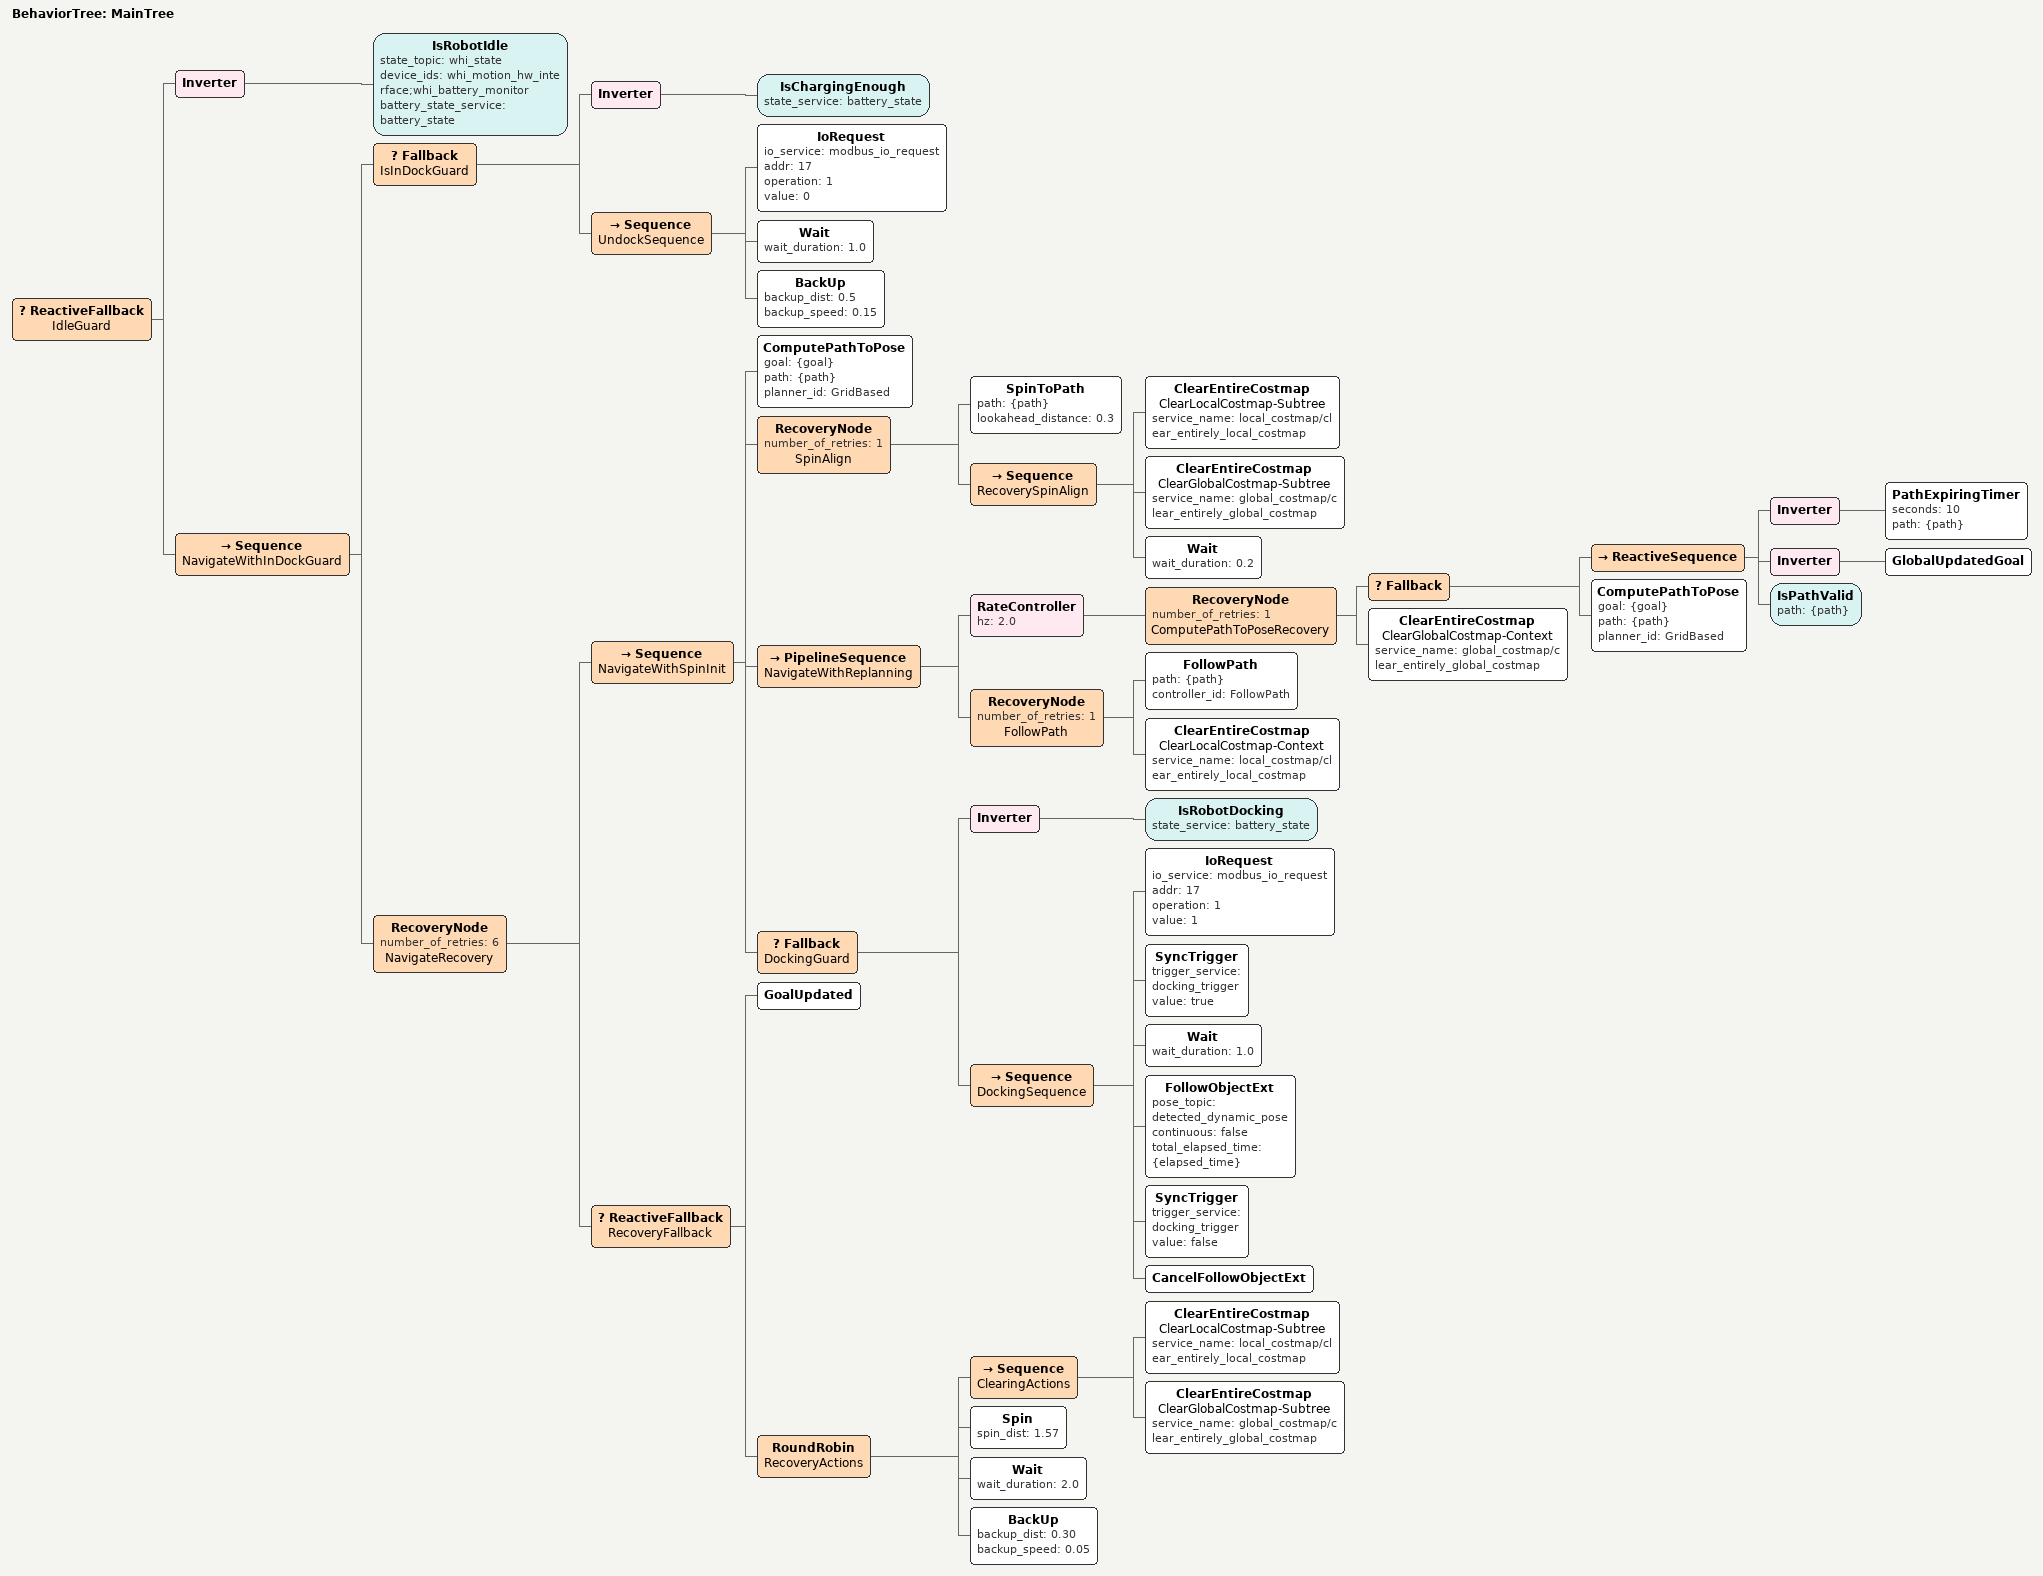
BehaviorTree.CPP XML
<root BTCPP_format="4" main_tree_to_execute="MainTree">
  <BehaviorTree ID="MainTree">
    <ReactiveFallback name="IdleGuard">

      <Inverter>
        <!-- use ';' to separate the multiple devices -->
        <IsRobotIdle state_topic="whi_state" device_ids="whi_motion_hw_interface;whi_battery_monitor" battery_state_service="battery_state"/>
      </Inverter>

      <Sequence name="NavigateWithInDockGuard ">

        <Fallback  name="IsInDockGuard">
          <Inverter>
            <IsChargingEnough state_service="battery_state"/>
          </Inverter>

          <Sequence name="UndockSequence">
            <IoRequest io_service="modbus_io_request" addr="17" operation="1" value="0"/>
            <Wait wait_duration="1.0"/>
            <BackUp backup_dist="0.5" backup_speed="0.15"/>
          </Sequence>
        </Fallback>

        <RecoveryNode number_of_retries="6" name="NavigateRecovery">
          <Sequence name="NavigateWithSpinInit">
            <!-- Step 1: Compute a path once -->
            <ComputePathToPose goal="{goal}" path="{path}" planner_id="GridBased"/>

            <!-- Step 2: Align with that path (atomic with RecoveryNode) -->
            <RecoveryNode number_of_retries="1" name="SpinAlign">
              <SpinToPath path="{path}" lookahead_distance="0.3"/>
              <Sequence name="RecoverySpinAlign">
                <ClearEntireCostmap name="ClearLocalCostmap-Subtree" service_name="local_costmap/clear_entirely_local_costmap"/>
                <ClearEntireCostmap name="ClearGlobalCostmap-Subtree" service_name="global_costmap/clear_entirely_global_costmap"/>
                <Wait wait_duration="0.2"/>
              </Sequence>
            </RecoveryNode>

            <!-- Step 3: consistant replanning and if path becomes invalid -->
            <PipelineSequence name="NavigateWithReplanning">
              <RateController hz="2.0">
                <RecoveryNode number_of_retries="1" name="ComputePathToPoseRecovery">
                  <Fallback>
                    <ReactiveSequence>
                      <Inverter>
                        <PathExpiringTimer seconds="10" path="{path}"/>
                      </Inverter>
                      <Inverter>
                        <GlobalUpdatedGoal/>
                      </Inverter>
                      <IsPathValid path="{path}"/>
                    </ReactiveSequence>

                    <ComputePathToPose goal="{goal}" path="{path}" planner_id="GridBased"/>
                  </Fallback>
                  <ClearEntireCostmap name="ClearGlobalCostmap-Context" service_name="global_costmap/clear_entirely_global_costmap"/>
                </RecoveryNode>
              </RateController>

              <RecoveryNode number_of_retries="1" name="FollowPath">
                <FollowPath path="{path}" controller_id="FollowPath"/>
                <ClearEntireCostmap name="ClearLocalCostmap-Context" service_name="local_costmap/clear_entirely_local_costmap"/>
              </RecoveryNode>
            </PipelineSequence>

            <!-- docking -->
            <Fallback  name="DockingGuard">
              <Inverter>
                <IsRobotDocking state_service="battery_state"/>
              </Inverter>

              <Sequence name="DockingSequence">
                <IoRequest io_service="modbus_io_request" addr="17" operation="1" value="1"/>
                <SyncTrigger trigger_service="docking_trigger" value="true"/>
                <Wait wait_duration="1.0"/>
                <FollowObjectExt pose_topic="detected_dynamic_pose" continuous="false" total_elapsed_time="{elapsed_time}"/>
                <SyncTrigger trigger_service="docking_trigger" value="false"/>
                <CancelFollowObjectExt/>
              </Sequence>
            </Fallback>

          </Sequence>

          <!-- recovery actions -->
          <ReactiveFallback name="RecoveryFallback">
            <GoalUpdated/>
            <RoundRobin name="RecoveryActions">
              <Sequence name="ClearingActions">
                <ClearEntireCostmap name="ClearLocalCostmap-Subtree" service_name="local_costmap/clear_entirely_local_costmap"/>
                <ClearEntireCostmap name="ClearGlobalCostmap-Subtree" service_name="global_costmap/clear_entirely_global_costmap"/>
              </Sequence>
              <Spin spin_dist="1.57"/>
              <Wait wait_duration="2.0"/>
              <BackUp backup_dist="0.30" backup_speed="0.05"/>
            </RoundRobin>
          </ReactiveFallback>
        </RecoveryNode>

      </Sequence>

    </ReactiveFallback>
  </BehaviorTree>
</root>
